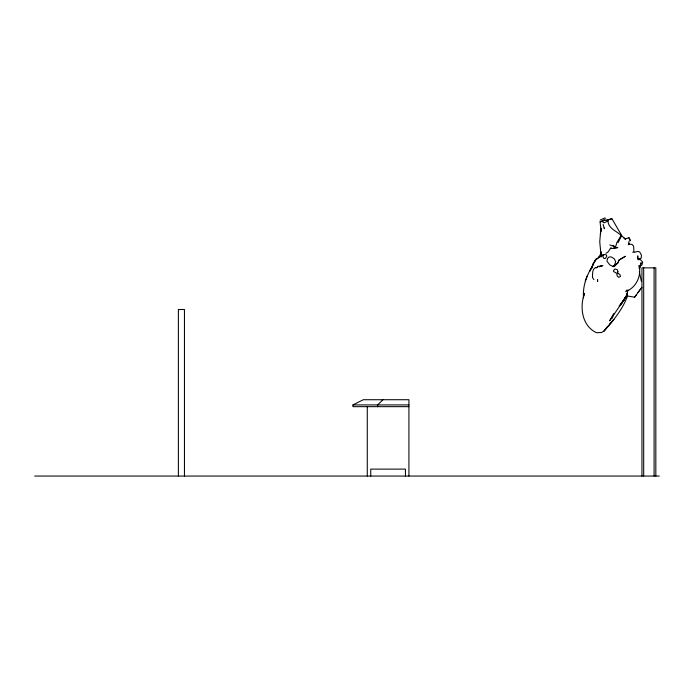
<?xml version="1.0" encoding="UTF-8"?>
<svg xmlns="http://www.w3.org/2000/svg" width="694" height="694" viewBox="0 0 694 694"><rect width="100%" height="100%" fill="white"/><g stroke="black" fill="none" stroke-linecap="round" stroke-linejoin="round"><path stroke-width="1.04" d="M601.299 256.685L601.342 253.761M583.498 297.882C582.639 286.648 586.274 275.778 592.329 266.453L589.787 271.137L595.955 259.2L603.346 254.993L598.887 257.127L602.878 254.984M641.065 263.911L641.1 262.618L640.284 265.585M637.569 258.983L637.708 255.843L638.194 259.556M600.952 256.563L601.377 251.809M601.16 256.797L599.746 241.755L600.822 228.985L600.067 221.75L604.439 219.833L601.308 221.698L600.067 221.75M601.151 231.779L601.308 228.482M601.125 230.139L601.42 228.213M604.361 227.988L604.257 228.647L603.103 224.283M600.345 234.086L600.614 232.447M600.189 220.076L604.517 218.046L605.732 218.246M627.975 289.84L626.769 295.193L625.363 297.839L609.566 320.862L613.8 313.888L611.614 318.711L613.6 314.156M628.46 243.932L629.137 241.217M583.706 296.321L584.548 293.284C579.429 306.991 581.841 325.928 596.484 332.712L601.551 332.487L604.023 331.029L613.895 319.405L609.853 323.881M593.639 262.757L591.566 268.448L593.214 263.494L595.955 259.2M585.311 280.844L587.228 276.004M594.35 262.315L595.01 260.692L598.514 257.682L601.533 252.564M639.53 268.778L640.562 266.505M627.437 296.277C622.414 309.654 613.357 320.472 604.023 331.029L607.05 326.995M618.076 242.657L621.277 236.333L621.147 235.396C616.428 230.963 608.178 228.491 607.97 220.944L605.793 220.024L603.103 220.718L602.965 222.28L604.353 222.748L607.97 220.944M626.769 295.193L620.722 304.926L627.393 294.759L623.628 300.337L627.255 294.846L627.341 293.015L626.274 296.286L619.083 306.089M610.26 248.374L612.325 248.582L610.937 247.801L607.849 252.217L605.923 253.249M609.818 244.921L615.543 247.038L616.845 242.614L621.147 235.396M641.724 287.594L634.62 297.223L627.376 295.965M626.769 290.075L625.684 291.645C636.181 287.654 641.577 276.125 639.165 265.386L639.183 268.5M636.268 294.907L634.62 297.223M638.012 292.426L641.829 287.299M628.972 237.738L630.36 240.714L628.972 237.738L625.094 239.005L624.149 238.085L625.719 238.918L625.094 239.005L622.041 236.038L611.882 218.723L606.053 220.31M382.897 399.718L377.692 404.923L377.692 406.658M638.732 259.903L639.825 259.044L642.722 262.098L641.915 265.073L640.441 265.88M628.244 244.782L629.423 243.872L628.677 244.175L632.069 244.401L633.657 246.275L633.9 251.87L632.702 252.217M408.922 406.658L352.934 406.658L352.934 404.923L363.344 399.718L408.922 399.718L408.922 476.058M607.311 220.25L611.882 218.723M638.706 259.018L641.256 258.099L641.395 254.967L639.582 251.844L637.795 251.428L634.108 252.304M599.33 266.817L602.886 265.568L599.729 266.418L601.004 266.279L597.768 266.305L597.1 267.363C591.965 267.337 592.563 274.061 592.52 277.591L593.917 279.647M596.051 267.849L597.673 267.337M352.934 404.923L408.922 404.923M34.7 476.058L659.3 476.058M613.028 245.355L615.543 247.038M641.36 281.365L639.348 271.623M655.83 476.058L655.83 267.858L641.95 267.858L641.95 476.058M654.095 267.858L654.095 476.058M643.685 267.858L643.685 476.058M405.452 476.058L405.452 469.118L370.752 469.118L370.752 476.058M367.282 406.658L367.282 476.058M184.448 476.058L184.448 309.498L178.375 309.498L178.375 476.058M603.233 255.297L602.93 256.728L604.032 258.515L605.437 258.437L606.799 256.138L606.339 254.811L604.465 254.551L603.233 255.297M607.51 258.541L606.929 261.213L609.853 264.891L613.262 266.739L614.702 266.132L618.233 262.549L618.935 260.12L625.311 256.312L618.935 260.12L617.686 262.991L612.863 266.392L614.554 265.55L615.63 261.569L614.242 258.715L611.05 256.849L608.855 257.092L607.51 258.541M617.964 271.909L617.382 272.933L616.315 273.132L613.557 271.475L613.522 270.547L615.005 268.96L617.356 269.749L617.964 271.909M617.773 273.315L616.793 274.39L617.33 276.16L618.805 277.392L620.445 276.472L619.872 274.451L617.773 273.315M617.721 247.602L613.531 248.131L617.721 247.602M597.586 281.512L597.534 279.413L597.586 281.512"/></g></svg>
